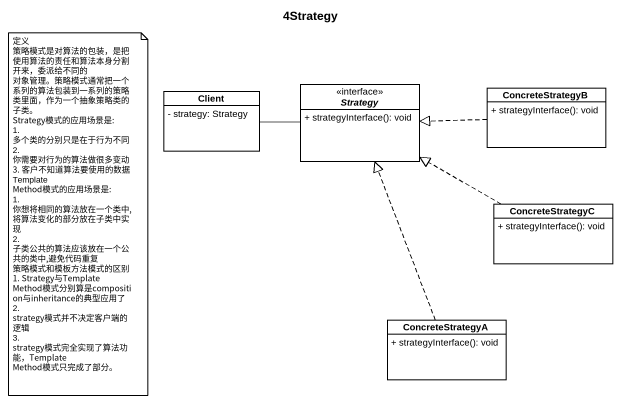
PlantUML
@startuml
title 4Strategy
hide circle
hide empty members
skinparam classAttributeIconSize 0
class Client {
  - strategy: Strategy
}
interface Strategy <<interface>> {
  + strategyInterface(): void
}
class ConcreteStrategyB {
  + strategyInterface(): void
}
class ConcreteStrategyC {
  + strategyInterface(): void
}
class ConcreteStrategyA {
  + strategyInterface(): void
}
Client -right- Strategy
ConcreteStrategyB .left.|> Strategy
ConcreteStrategyC .left.|> Strategy
ConcreteStrategyA .up.|> Strategy
note as N1
  定义
  策略模式是对算法的包装，是把使用算法的责任和算法本身分割开来，委派给不同的 对象管理。策略模式通常把一个系列的算法包装到一系列的策略类里面，作为一个抽象策略类的子类。
  Strategy模式的应用场景是:
  1. 多个类的分别只是在于行为不同
  2. 你需要对行为的算法做很多变动
  3. 客户不知道算法要使用的数据
  Template Method模式的应用场景是:
  1. 你想将相同的算法放在一个类中,将算法变化的部分放在子类中实现
  2. 子类公共的算法应该放在一个公共的类中,避免代码重复
  策略模式和模板方法模式的区别
  1. Strategy与Template Method模式分别算是composition与inheritance的典型应用了
  2. strategy模式并不决定客户端的逻辑
  3. strategy模式完全实现了算法功能，Template Method模式只完成了部分。
end note
@enduml
